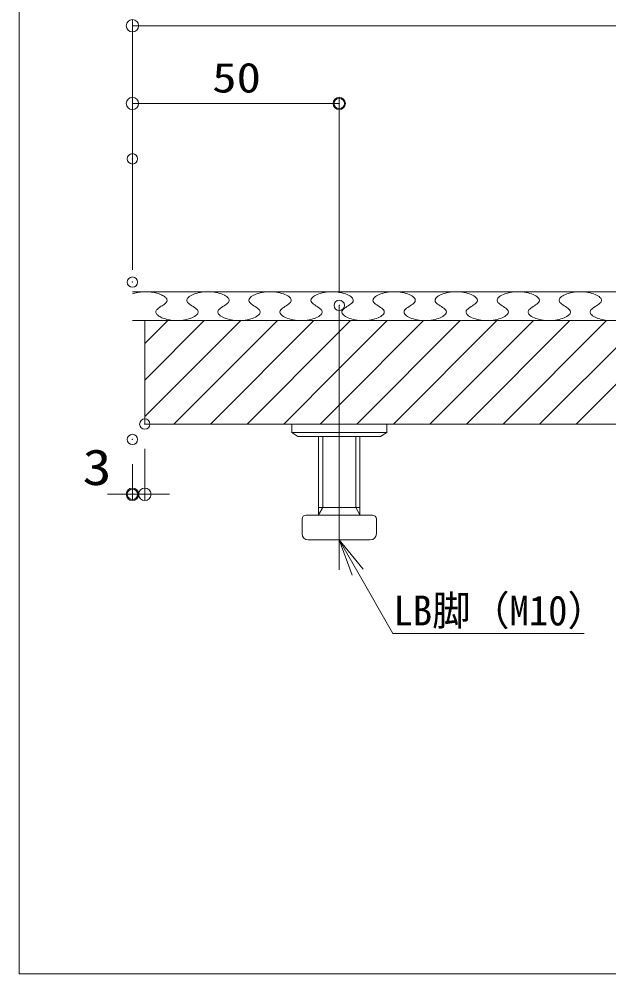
# Model space of a CAD drawing. Units: millimetres, scale not verified. Extents: x -600 to 600, y -416 to 415.
# Drawn here: x -600 to -457.4, y -415.6 to -184.8 of the extents above; entities that cross this region are included whole.
import ezdxf
from ezdxf.enums import TextEntityAlignment as Align

# ---------------------------------------------------------------- set-up
doc = ezdxf.new("R2010")
doc.units = ezdxf.units.MM
doc.header["$LTSCALE"] = 5
doc.header["$PDMODE"] = 32
doc.header["$PDSIZE"] = 2.5
for name, color, linetype, lineweight in [('0-0_zumenwaku', 6, 'Continuous', 9), ('0-6_0', 3, 'Continuous', 9), ('0-7_DEFPOINTS', 7, 'Continuous', 9), ('0-9_3', 2, 'Continuous', 9), ('0-A_center', 5, 'Continuous', 9), ('0-B_1', 7, 'Continuous', 9), ('0-C_sunpou', 1, 'Continuous', 9), ('1-3_6文字', 2, 'Continuous', 9)]:
    doc.layers.add(name, color=color, linetype=linetype, lineweight=lineweight)
doc.styles.add('ＭＳ ゴシック', font='')
doc.styles.get('ＭＳ ゴシック').set_extended_font_data('MS Gothic')

# ---------------------------------------------------------------- blocks, each defined once
blk = doc.blocks.new('_ORIGIN')
at = {"layer": '0-6_0', "color": 1}
blk.add_line((0, 0), (-5, 0), dxfattribs=at)
blk.add_circle((0, 0), 2.5, dxfattribs=at)
blk = doc.blocks.new('MLeader33')
at = {"layer": '1-3_6文字'}
blk.add_line((-522.635, -310.71), (-518.176, -318.528), dxfattribs=at)
at = {"layer": '1-3_6文字', "color": 1}
blk.add_line((-508.638, -333.36), (-463.408, -333.36), dxfattribs=at)
at = {"layer": '1-3_6文字'}
blk.add_lwpolyline([(-519.479, -319.271), (-522.635, -310.71), (-516.873, -317.785)], dxfattribs=at)
at = {"layer": '1-3_6文字', "color": 1}
blk.add_lwpolyline([(-518.176, -318.528), (-509.718, -333.36), (-508.638, -333.36)], dxfattribs=at)
at = {"layer": '1-3_6文字', "style": 'ＭＳ ゴシック', "width": 0.95}
blk.add_text('LB脚（M10）', height=7.221, dxfattribs=at).set_placement((-509.511, -333.547), align=Align.BOTTOM_LEFT)

msp = doc.modelspace()

# ---------------------------------------------------------------- linework, layer by layer
at = {"layer": '0-0_zumenwaku'}
msp.add_lwpolyline([(-600.026, -415.611), (599.974, -415.611), (599.974, 415.389), (-600.026, 415.389)], close=True, dxfattribs=at)
at = {"layer": '0-6_0'}
for p, q in [((-572.635, -250.71), (-150.413, -250.71)), ((-534.135, -282.71), (-534.135, -284.71)), ((-511.135, -282.71), (-534.135, -282.71)), ((-511.135, -284.71), (-511.135, -282.71)), ((-532.635, -285.71), (-534.135, -284.71)), ((-511.135, -284.71), (-534.135, -284.71)), ((-532.635, -285.71), (-512.635, -285.71)), ((-527.635, -304.71), (-527.635, -285.71)), ((-517.635, -304.71), (-517.635, -285.71)), ((-511.135, -284.71), (-512.635, -285.71)), ((-517.635, -302.91), (-527.635, -302.91)), ((-531.635, -305.71), (-531.635, -309.21)), ((-514.635, -304.71), (-530.635, -304.71)), ((-513.635, -309.21), (-513.635, -305.71)), ((-530.135, -310.71), (-515.135, -310.71))]:
    msp.add_line(p, q, dxfattribs=at)
at = {"layer": '0-6_0', "color": 2}
for p, q in [((-526.635, -302.91), (-526.635, -285.71)), ((-518.635, -302.91), (-518.635, -285.71)), ((-526.635, -302.91), (-527.635, -304.642)), ((-518.635, -302.91), (-517.635, -304.642))]:
    msp.add_line(p, q, dxfattribs=at)
at = {"layer": '0-6_0'}
for centre, radius, start, end in [((-530.635, -305.71), 1, 90, 180), ((-514.635, -305.71), 1, 0, 90), ((-530.135, -309.21), 1.5, 180, 270), ((-515.135, -309.21), 1.5, 270, 0)]:
    msp.add_arc(centre, radius, start, end, dxfattribs=at)
at = {"layer": '0-7_DEFPOINTS'}
for p in [(-522.635, -205.229), (-572.635, -218.601), (-572.635, -248.405), (-522.635, -254.014), (-569.635, -282.71), (-572.635, -286.438), (-572.635, -299.692)]:
    msp.add_point(p, dxfattribs=at)
at = {"layer": '0-9_3'}
for p, q in [((-569.635, -263.243), (-564.102, -257.71)), ((-569.635, -272.081), (-555.263, -257.71)), ((-569.635, -280.92), (-546.424, -257.71)), ((-562.585, -282.71), (-537.585, -257.71)), ((-553.746, -282.71), (-528.746, -257.71)), ((-522.635, -260.437), (-519.908, -257.71)), ((-522.635, -269.276), (-511.069, -257.71)), ((-522.635, -278.114), (-502.23, -257.71)), ((-518.391, -282.71), (-493.391, -257.71)), ((-509.552, -282.71), (-484.552, -257.71)), ((-500.713, -282.71), (-475.713, -257.71)), ((-491.875, -282.71), (-466.875, -257.71)), ((-483.036, -282.71), (-458.036, -257.71)), ((-474.197, -282.71), (-449.197, -257.71)), ((-544.908, -282.71), (-522.635, -260.437)), ((-465.358, -282.71), (-447.635, -264.986)), ((-536.069, -282.71), (-522.635, -269.276)), ((-527.23, -282.71), (-522.635, -278.114))]:
    msp.add_line(p, q, dxfattribs=at)
for points in [[(-572.635, -251.266), (-572.336, -251.164), (-572.024, -251.071), (-571.698, -250.986), (-571.361, -250.912), (-571.015, -250.848), (-570.661, -250.796), (-570.302, -250.755), (-569.937, -250.727), (-569.571, -250.712), (-569.203, -250.711), (-568.836, -250.724), (-568.471, -250.75), (-568.11, -250.789), (-567.756, -250.84), (-567.408, -250.902), (-567.07, -250.975), (-566.743, -251.058), (-566.428, -251.15), (-566.127, -251.251), (-565.842, -251.36), (-565.575, -251.476), (-565.327, -251.599), (-565.1, -251.728), (-564.896, -251.862), (-564.716, -252.001), (-564.562, -252.144), (-564.436, -252.29), (-564.339, -252.439), (-564.273, -252.59), (-564.24, -252.742), (-564.241, -252.895), (-564.278, -253.048), (-564.354, -253.2), (-564.467, -253.352), (-564.615, -253.502), (-564.791, -253.651), (-564.989, -253.799), (-565.204, -253.946), (-565.429, -254.094)], [(-561.859, -257.71), (-561.366, -257.695), (-560.877, -257.657), (-560.396, -257.596), (-559.927, -257.515), (-559.475, -257.415), (-559.042, -257.298), (-558.635, -257.165), (-558.256, -257.017), (-557.91, -256.857), (-557.6, -256.686), (-557.331, -256.506), (-557.107, -256.317), (-556.932, -256.122), (-556.81, -255.922), (-556.746, -255.719), (-556.742, -255.514), (-556.804, -255.31), (-556.935, -255.107), (-557.129, -254.905), (-557.374, -254.706), (-557.654, -254.507), (-557.955, -254.309), (-558.264, -254.112), (-558.565, -253.914), (-558.845, -253.715), (-559.09, -253.515), (-559.284, -253.313), (-559.415, -253.109), (-559.477, -252.904), (-559.473, -252.698), (-559.408, -252.495), (-559.287, -252.294), (-559.112, -252.098), (-558.888, -251.909), (-558.619, -251.727), (-558.309, -251.556), (-557.963, -251.395), (-557.584, -251.248), (-557.176, -251.115)], [(-557.176, -251.115), (-556.744, -250.998), (-556.292, -250.898), (-555.823, -250.818), (-555.342, -250.759), (-554.853, -250.722), (-554.359, -250.71), (-553.866, -250.722), (-553.377, -250.759), (-552.896, -250.818), (-552.427, -250.898), (-551.975, -250.998), (-551.542, -251.115), (-551.135, -251.248), (-550.756, -251.396), (-550.41, -251.556), (-550.1, -251.728), (-549.831, -251.909), (-549.607, -252.099), (-549.432, -252.294), (-549.31, -252.495), (-549.246, -252.699), (-549.242, -252.904), (-549.304, -253.109), (-549.435, -253.313), (-549.629, -253.515), (-549.874, -253.714), (-550.154, -253.913), (-550.455, -254.111), (-550.764, -254.308), (-551.065, -254.506), (-551.345, -254.705), (-551.59, -254.905), (-551.784, -255.106), (-551.915, -255.31), (-551.977, -255.515), (-551.973, -255.721), (-551.908, -255.924), (-551.787, -256.125), (-551.612, -256.321)], [(-546.859, -257.71), (-546.366, -257.695), (-545.877, -257.657), (-545.396, -257.596), (-544.927, -257.515), (-544.475, -257.415), (-544.043, -257.298), (-543.635, -257.165), (-543.256, -257.017), (-542.91, -256.857), (-542.6, -256.686), (-542.331, -256.506), (-542.107, -256.317), (-541.932, -256.122), (-541.81, -255.922), (-541.746, -255.719), (-541.742, -255.514), (-541.804, -255.31), (-541.935, -255.107), (-542.129, -254.905), (-542.374, -254.706), (-542.654, -254.507), (-542.955, -254.309), (-543.264, -254.112), (-543.565, -253.914), (-543.845, -253.715), (-544.09, -253.515), (-544.284, -253.313), (-544.415, -253.109), (-544.477, -252.904), (-544.473, -252.698), (-544.408, -252.495), (-544.287, -252.294), (-544.112, -252.098), (-543.888, -251.909), (-543.619, -251.727), (-543.309, -251.556), (-542.963, -251.395), (-542.584, -251.248), (-542.176, -251.115)], [(-542.176, -251.115), (-541.744, -250.998), (-541.292, -250.898), (-540.823, -250.818), (-540.342, -250.759), (-539.853, -250.722), (-539.359, -250.71), (-538.866, -250.722), (-538.377, -250.759), (-537.896, -250.818), (-537.427, -250.898), (-536.975, -250.998), (-536.543, -251.115), (-536.135, -251.248), (-535.756, -251.396), (-535.41, -251.556), (-535.1, -251.728), (-534.831, -251.909), (-534.607, -252.099), (-534.432, -252.294), (-534.31, -252.495), (-534.246, -252.699), (-534.242, -252.904), (-534.304, -253.109), (-534.435, -253.313), (-534.629, -253.515), (-534.874, -253.714), (-535.154, -253.913), (-535.455, -254.111), (-535.764, -254.308), (-536.065, -254.506), (-536.345, -254.705), (-536.59, -254.905), (-536.784, -255.106), (-536.915, -255.31), (-536.977, -255.515), (-536.973, -255.721), (-536.908, -255.924), (-536.787, -256.125), (-536.612, -256.321)], [(-531.859, -257.71), (-531.366, -257.695), (-530.877, -257.657), (-530.396, -257.596), (-529.927, -257.515), (-529.475, -257.415), (-529.043, -257.298), (-528.635, -257.165), (-528.256, -257.017), (-527.91, -256.857), (-527.6, -256.686), (-527.331, -256.506), (-527.107, -256.317), (-526.932, -256.122), (-526.81, -255.922), (-526.746, -255.719), (-526.742, -255.514), (-526.804, -255.31), (-526.935, -255.107), (-527.129, -254.905), (-527.374, -254.706), (-527.654, -254.507), (-527.955, -254.309), (-528.264, -254.112), (-528.565, -253.914), (-528.845, -253.715), (-529.09, -253.515), (-529.284, -253.313), (-529.415, -253.109), (-529.477, -252.904), (-529.473, -252.698), (-529.408, -252.495), (-529.287, -252.294), (-529.112, -252.098), (-528.888, -251.909), (-528.619, -251.727), (-528.309, -251.556), (-527.963, -251.395), (-527.584, -251.248), (-527.176, -251.115)], [(-527.176, -251.115), (-526.744, -250.998), (-526.292, -250.898), (-525.823, -250.818), (-525.342, -250.759), (-524.853, -250.722), (-524.359, -250.71), (-523.866, -250.722), (-523.377, -250.759), (-522.896, -250.818), (-522.427, -250.898), (-521.975, -250.998), (-521.543, -251.115), (-521.135, -251.248), (-520.756, -251.396), (-520.41, -251.556), (-520.1, -251.728), (-519.831, -251.909), (-519.607, -252.099), (-519.432, -252.294), (-519.31, -252.495), (-519.246, -252.699), (-519.242, -252.904), (-519.304, -253.109), (-519.435, -253.313), (-519.629, -253.515), (-519.874, -253.714), (-520.154, -253.913), (-520.455, -254.111), (-520.764, -254.308), (-521.065, -254.506), (-521.345, -254.705), (-521.59, -254.905), (-521.784, -255.106), (-521.915, -255.31), (-521.977, -255.515), (-521.973, -255.721), (-521.908, -255.924), (-521.787, -256.125), (-521.612, -256.321)], [(-514.284, -253.313), (-514.415, -253.109), (-514.477, -252.904), (-514.473, -252.698), (-514.408, -252.495), (-514.287, -252.294), (-514.112, -252.098), (-513.888, -251.909), (-513.619, -251.727), (-513.309, -251.556), (-512.963, -251.395), (-512.584, -251.248), (-512.176, -251.115), (-511.744, -250.998), (-511.292, -250.898), (-510.823, -250.818), (-510.342, -250.759), (-509.853, -250.722), (-509.359, -250.71), (-508.866, -250.722), (-508.377, -250.759), (-507.896, -250.818), (-507.427, -250.898), (-506.975, -250.998), (-506.543, -251.115), (-506.135, -251.248), (-505.756, -251.396), (-505.41, -251.556), (-505.1, -251.728), (-504.831, -251.909), (-504.607, -252.099), (-504.432, -252.294), (-504.31, -252.495), (-504.246, -252.699), (-504.242, -252.904), (-504.304, -253.109), (-504.435, -253.313), (-504.629, -253.515), (-504.874, -253.714), (-505.154, -253.913)], [(-501.859, -257.71), (-501.366, -257.695), (-500.877, -257.657), (-500.396, -257.596), (-499.927, -257.515), (-499.475, -257.415), (-499.043, -257.298), (-498.635, -257.165), (-498.256, -257.017), (-497.91, -256.857), (-497.6, -256.686), (-497.331, -256.506), (-497.107, -256.317), (-496.932, -256.122), (-496.81, -255.922), (-496.746, -255.719), (-496.742, -255.514), (-496.804, -255.31), (-496.935, -255.107), (-497.129, -254.905), (-497.374, -254.706), (-497.654, -254.507), (-497.955, -254.309), (-498.264, -254.112), (-498.565, -253.914), (-498.845, -253.715), (-499.09, -253.515), (-499.284, -253.313), (-499.415, -253.109), (-499.477, -252.904), (-499.473, -252.698), (-499.408, -252.495), (-499.287, -252.294), (-499.112, -252.098), (-498.888, -251.909), (-498.619, -251.727), (-498.309, -251.556), (-497.963, -251.395), (-497.584, -251.248), (-497.176, -251.115)], [(-497.176, -251.115), (-496.744, -250.998), (-496.292, -250.898), (-495.823, -250.818), (-495.342, -250.759), (-494.853, -250.722), (-494.359, -250.71), (-493.866, -250.722), (-493.377, -250.759), (-492.896, -250.818), (-492.427, -250.898), (-491.975, -250.998), (-491.543, -251.115), (-491.135, -251.248), (-490.756, -251.396), (-490.41, -251.556), (-490.1, -251.728), (-489.831, -251.909), (-489.607, -252.099), (-489.432, -252.294), (-489.31, -252.495), (-489.246, -252.699), (-489.242, -252.904), (-489.304, -253.109), (-489.435, -253.313), (-489.629, -253.515), (-489.874, -253.714), (-490.154, -253.913), (-490.455, -254.111), (-490.764, -254.308), (-491.065, -254.506), (-491.345, -254.705), (-491.59, -254.905), (-491.784, -255.106), (-491.915, -255.31), (-491.977, -255.515), (-491.973, -255.721), (-491.908, -255.924), (-491.787, -256.125), (-491.612, -256.321)], [(-486.859, -257.71), (-486.366, -257.695), (-485.877, -257.657), (-485.396, -257.596), (-484.927, -257.515), (-484.475, -257.415), (-484.043, -257.298), (-483.635, -257.165), (-483.256, -257.017), (-482.91, -256.857), (-482.6, -256.686), (-482.331, -256.506), (-482.107, -256.317), (-481.932, -256.122), (-481.81, -255.922), (-481.746, -255.719), (-481.742, -255.514), (-481.804, -255.31), (-481.935, -255.107), (-482.129, -254.905), (-482.374, -254.706), (-482.654, -254.507), (-482.955, -254.309), (-483.264, -254.112), (-483.565, -253.914), (-483.845, -253.715), (-484.09, -253.515), (-484.284, -253.313), (-484.415, -253.109), (-484.477, -252.904), (-484.473, -252.698), (-484.408, -252.495), (-484.287, -252.294), (-484.112, -252.098), (-483.888, -251.909), (-483.619, -251.727), (-483.309, -251.556), (-482.963, -251.395), (-482.584, -251.248), (-482.176, -251.115)], [(-482.176, -251.115), (-481.744, -250.998), (-481.292, -250.898), (-480.823, -250.818), (-480.342, -250.759), (-479.853, -250.722), (-479.359, -250.71), (-478.866, -250.722), (-478.377, -250.759), (-477.896, -250.818), (-477.427, -250.898), (-476.975, -250.998), (-476.543, -251.115), (-476.135, -251.248), (-475.756, -251.396), (-475.41, -251.556), (-475.1, -251.728), (-474.831, -251.909), (-474.607, -252.099), (-474.432, -252.294), (-474.31, -252.495), (-474.246, -252.699), (-474.242, -252.904), (-474.304, -253.109), (-474.435, -253.313), (-474.629, -253.515), (-474.874, -253.714), (-475.154, -253.913), (-475.455, -254.111), (-475.764, -254.308), (-476.065, -254.506), (-476.345, -254.705), (-476.59, -254.905), (-476.784, -255.106), (-476.915, -255.31), (-476.977, -255.515), (-476.973, -255.721), (-476.909, -255.924), (-476.787, -256.125), (-476.612, -256.321)], [(-471.859, -257.71), (-471.366, -257.695), (-470.877, -257.657), (-470.396, -257.596), (-469.927, -257.515), (-469.475, -257.415), (-469.043, -257.298), (-468.635, -257.165), (-468.256, -257.017), (-467.91, -256.857), (-467.6, -256.686), (-467.331, -256.506), (-467.107, -256.317), (-466.932, -256.122), (-466.81, -255.922), (-466.746, -255.719), (-466.742, -255.514), (-466.804, -255.31), (-466.935, -255.107), (-467.129, -254.905), (-467.374, -254.706), (-467.654, -254.507), (-467.955, -254.309), (-468.264, -254.112), (-468.565, -253.914), (-468.845, -253.715), (-469.09, -253.515), (-469.284, -253.313), (-469.415, -253.109), (-469.477, -252.904), (-469.473, -252.698), (-469.409, -252.495), (-469.287, -252.294), (-469.112, -252.098), (-468.888, -251.909), (-468.619, -251.727), (-468.309, -251.556), (-467.963, -251.395), (-467.584, -251.248), (-467.176, -251.115)], [(-467.176, -251.115), (-466.744, -250.998), (-466.292, -250.898), (-465.823, -250.818), (-465.342, -250.759), (-464.853, -250.722), (-464.359, -250.71), (-463.866, -250.722), (-463.377, -250.759), (-462.896, -250.818), (-462.427, -250.898), (-461.975, -250.998), (-461.543, -251.115), (-461.135, -251.248), (-460.756, -251.396), (-460.41, -251.556), (-460.1, -251.728), (-459.831, -251.909), (-459.607, -252.099), (-459.432, -252.294), (-459.31, -252.495), (-459.246, -252.699), (-459.242, -252.904), (-459.304, -253.109), (-459.435, -253.313), (-459.629, -253.515), (-459.874, -253.714), (-460.154, -253.913), (-460.455, -254.111), (-460.764, -254.308), (-461.065, -254.506), (-461.345, -254.705), (-461.59, -254.905), (-461.784, -255.106), (-461.915, -255.31), (-461.977, -255.515), (-461.973, -255.721), (-461.909, -255.924), (-461.787, -256.125), (-461.612, -256.321)], [(-521.612, -256.321), (-521.388, -256.51), (-521.119, -256.691), (-520.809, -256.863), (-520.463, -257.024), (-520.084, -257.171), (-519.676, -257.304), (-519.244, -257.422), (-518.792, -257.521), (-518.323, -257.601), (-517.842, -257.66), (-517.353, -257.697), (-516.859, -257.71), (-516.366, -257.695), (-515.877, -257.657), (-515.396, -257.596), (-514.927, -257.515), (-514.475, -257.415), (-514.043, -257.298), (-513.635, -257.165), (-513.256, -257.017), (-512.91, -256.857), (-512.6, -256.686), (-512.331, -256.506), (-512.107, -256.317), (-511.932, -256.122), (-511.81, -255.922), (-511.746, -255.719), (-511.742, -255.514), (-511.804, -255.31), (-511.935, -255.107), (-512.129, -254.905), (-512.374, -254.706), (-512.654, -254.507), (-512.955, -254.309), (-513.264, -254.112), (-513.565, -253.914), (-513.845, -253.715), (-514.09, -253.515), (-514.284, -253.313)], [(-565.429, -254.094), (-565.658, -254.241), (-565.887, -254.388), (-566.108, -254.536), (-566.317, -254.684), (-566.506, -254.832), (-566.671, -254.982), (-566.805, -255.132), (-566.902, -255.284), (-566.961, -255.436), (-566.983, -255.59), (-566.969, -255.742), (-566.922, -255.894), (-566.842, -256.044), (-566.733, -256.192), (-566.594, -256.337), (-566.429, -256.478), (-566.239, -256.615), (-566.024, -256.747), (-565.788, -256.874), (-565.532, -256.994), (-565.257, -257.107), (-564.965, -257.212), (-564.658, -257.31), (-564.338, -257.398), (-564.006, -257.477), (-563.664, -257.545), (-563.313, -257.603), (-562.955, -257.648), (-562.593, -257.682), (-562.227, -257.703), (-561.859, -257.71)], [(-505.154, -253.913), (-505.455, -254.111), (-505.764, -254.308), (-506.065, -254.506), (-506.345, -254.705), (-506.59, -254.905), (-506.784, -255.106), (-506.915, -255.31), (-506.977, -255.515), (-506.973, -255.721), (-506.908, -255.924), (-506.787, -256.125), (-506.612, -256.321), (-506.388, -256.51), (-506.119, -256.691), (-505.809, -256.863), (-505.463, -257.024), (-505.084, -257.171), (-504.676, -257.304), (-504.244, -257.422), (-503.792, -257.521), (-503.323, -257.601), (-502.842, -257.66), (-502.353, -257.697), (-501.859, -257.71), (-501.859, -257.71)], [(-551.612, -256.321), (-551.388, -256.51), (-551.119, -256.691), (-550.809, -256.863), (-550.463, -257.024), (-550.084, -257.171), (-549.676, -257.304), (-549.244, -257.422), (-548.792, -257.521), (-548.323, -257.601), (-547.842, -257.66), (-547.353, -257.697), (-546.859, -257.71)], [(-536.612, -256.321), (-536.388, -256.51), (-536.119, -256.691), (-535.809, -256.863), (-535.463, -257.024), (-535.084, -257.171), (-534.676, -257.304), (-534.244, -257.422), (-533.792, -257.521), (-533.323, -257.601), (-532.842, -257.66), (-532.353, -257.697), (-531.859, -257.71), (-531.859, -257.71)], [(-491.612, -256.321), (-491.388, -256.51), (-491.119, -256.691), (-490.809, -256.863), (-490.463, -257.024), (-490.084, -257.171), (-489.676, -257.304), (-489.244, -257.422), (-488.792, -257.521), (-488.323, -257.601), (-487.842, -257.66), (-487.353, -257.697), (-486.859, -257.71)], [(-476.612, -256.321), (-476.388, -256.51), (-476.119, -256.691), (-475.809, -256.863), (-475.463, -257.024), (-475.084, -257.171), (-474.676, -257.304), (-474.244, -257.422), (-473.792, -257.521), (-473.323, -257.601), (-472.842, -257.66), (-472.353, -257.697), (-471.859, -257.71)], [(-461.612, -256.321), (-461.388, -256.51), (-461.119, -256.691), (-460.809, -256.863), (-460.463, -257.024), (-460.084, -257.171), (-459.676, -257.304), (-459.244, -257.422), (-458.792, -257.521), (-458.323, -257.601), (-457.842, -257.66), (-457.353, -257.697), (-456.859, -257.71)]]:
    msp.add_lwpolyline(points, dxfattribs=at)
for points in [[(-522.635, -257.71), (-569.635, -257.71), (-569.635, -282.71), (-522.635, -282.71)], [(-447.635, -257.71), (-522.635, -257.71), (-522.635, -282.71), (-447.635, -282.71)]]:
    msp.add_lwpolyline(points, close=True, dxfattribs=at)
at = {"layer": '0-A_center'}
msp.add_line((-522.635, -317.976), (-522.635, -254.014), dxfattribs=at)
at = {"layer": '0-B_1'}
for p, q in [((-572.635, -257.71), (-273.135, -257.71)), ((-569.635, -282.71), (-569.635, -257.71)), ((-569.635, -282.71), (-287.885, -282.71))]:
    msp.add_line(p, q, dxfattribs=at)
at = {"layer": '0-C_sunpou'}
for p, q in [((-572.635, -245.405), (-572.635, -184.929)), ((-569.635, -186.429), (-275.635, -186.429)), ((-572.635, -215.601), (-572.635, -203.729)), ((-569.635, -205.229), (-525.635, -205.229)), ((-522.635, -251.014), (-522.635, -203.729)), ((-569.635, -288.71), (-569.635, -301.192)), ((-572.635, -292.438), (-572.635, -301.192)), ((-575.635, -299.692), (-578.635, -299.692)), ((-569.635, -299.692), (-572.635, -299.692)), ((-566.635, -299.692), (-563.635, -299.692))]:
    msp.add_line(p, q, dxfattribs=at)

# ---------------------------------------------------------------- block references
at = {"layer": '0-C_sunpou', "xscale": 0.6, "yscale": 0.6, "rotation": 180}
for p in [(-572.635, -186.429), (-572.635, -205.229), (-569.635, -299.692)]:
    msp.add_blockref('_ORIGIN', p, dxfattribs=at)
at = {"layer": '0-C_sunpou', "xscale": 0.6, "yscale": 0.6}
for p in [(-522.635, -205.229), (-572.635, -299.692)]:
    msp.add_blockref('_ORIGIN', p, dxfattribs=at)
at = {"layer": '1-3_6文字'}
msp.add_blockref('MLeader33', (0, 0), dxfattribs=at)

# ---------------------------------------------------------------- texts
at = {"layer": '0-C_sunpou', "color": 2, "style": 'ＭＳ ゴシック', "width": 1.2}
for s, height, p in [('50', 7.221, (-553.349, -204.742)), ('3', 8.651, (-584.717, -300.042))]:
    msp.add_text(s, height=height, dxfattribs=at).set_placement(p, align=Align.BOTTOM_LEFT)

doc.saveas('drawing.dxf')
